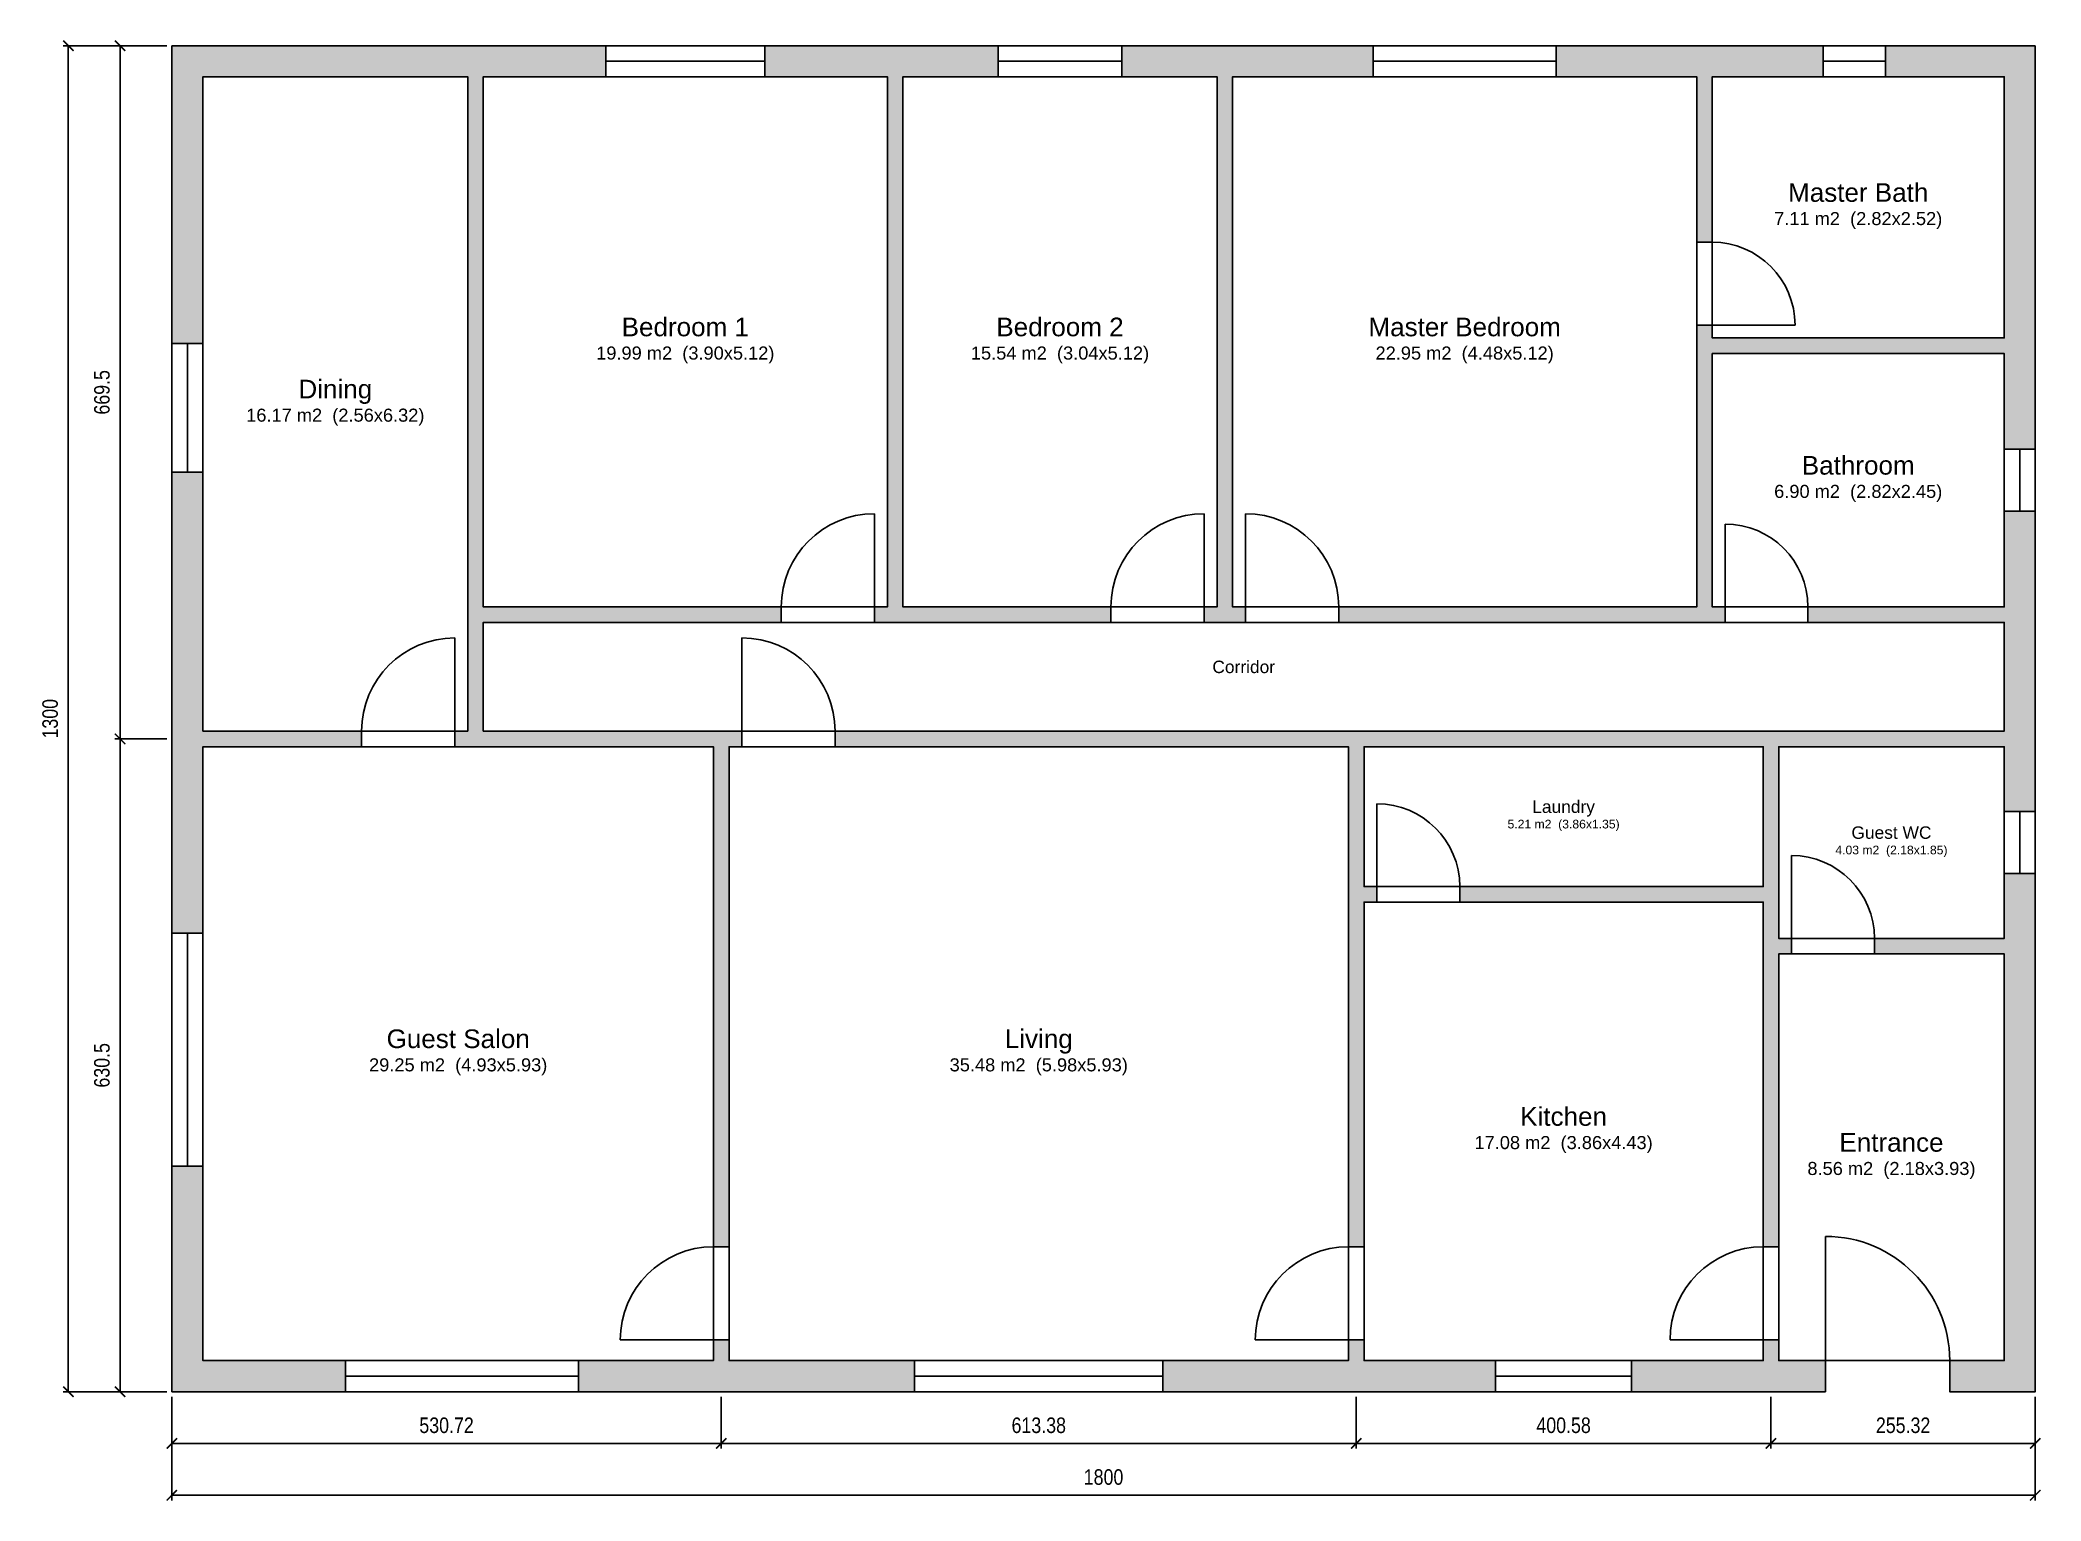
# Model space of a CAD drawing. Header units: metres. Extents: x -1.3 to 18.1, y -1.1 to 13.1.
import ezdxf
from ezdxf.enums import TextEntityAlignment as Align

# ---------------------------------------------------------------- set-up
doc = ezdxf.new("R2010")
doc.units = ezdxf.units.M
for name, color, linetype in [('A-ANNO-DIMS', 1, 'Continuous'), ('A-ANNO-TEXT', 2, 'Continuous'), ('A-AREA', 9, 'Continuous'), ('A-DOOR', 3, 'Continuous'), ('A-GLAZ', 5, 'Continuous'), ('A-WALL', 7, 'Continuous'), ('A-WALL-HATCH', 8, 'Continuous')]:
    doc.layers.add(name, color=color, linetype=linetype)
doc.styles.add('OpenSansCondensed-Light', font='OpenSansCondensed-Light.ttf')
doc.styles.add('PLAN', font='arial.ttf')
doc.dimstyles.new('EZDXF', dxfattribs={"dimtxt": 0.25, "dimasz": 0.175, "dimexe": 0.375, "dimexo": 0.125, "dimgap": 0.1, "dimtad": 1, "dimlfac": 100, "dimzin": 12, "dimdsep": 46, "dimtxsty": 'OpenSansCondensed-Light', "dimblk": 'ARCHTICK', "dimcen": 2.5, "dimazin": 3, "dimtfac": 0.5, "dimtmove": 2, "dimatfit": 3})

# ---------------------------------------------------------------- blocks, each defined once
blk = doc.blocks.new('_ARCHTICK')
at = {"color": 0, "linetype": 'BYBLOCK', "const_width": 0.15}
blk.add_lwpolyline([(-0.5, -0.5), (0.5, 0.5)], dxfattribs=at)

msp = doc.modelspace()

# ---------------------------------------------------------------- hatches: boundary and pattern name
at = {"layer": 'A-WALL-HATCH'}
for points in [[(0, 13), (4.19114, 13), (4.19114, 12.7), (3.00803, 12.7), (3.00803, 7.58), (5.88671, 7.58), (5.88671, 7.43), (3.00803, 7.43), (3.00803, 6.38), (5.50719, 6.38), (5.50719, 6.23), (5.38219, 6.23), (5.38219, 1.4), (5.23219, 1.4), (5.23219, 6.23), (2.73303, 6.23), (2.73303, 6.38), (2.85803, 6.38), (2.85803, 12.7), (0.3, 12.7), (0.3, 10.1243), (0, 10.1243)], [(7.98155, 13), (7.98155, 12.7), (7.06171, 12.7), (7.06171, 7.58), (9.07174, 7.58), (9.07174, 7.43), (6.78671, 7.43), (6.78671, 7.58), (6.91171, 7.58), (6.91171, 12.7), (5.72859, 12.7), (5.72859, 13)], [(18, 13), (18, 9.10375), (17.7, 9.10375), (17.7, 8.50375), (18, 8.50375), (18, 5.60417), (17.7, 5.60417), (17.7, 5.00417), (18, 5.00417), (18, 0), (17.17338, 0), (17.17338, 0.3), (17.7, 0.3), (17.7, 4.22833), (16.44676, 4.22833), (16.44676, 4.37833), (17.7, 4.37833), (17.7, 6.23), (15.52176, 6.23), (15.52176, 4.37833), (15.64676, 4.37833), (15.64676, 4.22833), (15.52176, 4.22833), (15.52176, 1.4), (15.37176, 1.4), (15.37176, 4.72875), (12.44101, 4.72875), (12.44101, 4.87875), (15.37176, 4.87875), (15.37176, 6.23), (11.51601, 6.23), (11.51601, 4.87875), (11.64101, 4.87875), (11.64101, 4.72875), (11.51601, 4.72875), (11.51601, 1.4), (11.36601, 1.4), (11.36601, 6.23), (6.40719, 6.23), (6.40719, 6.38), (17.7, 6.38), (17.7, 7.43), (15.80451, 7.43), (15.80451, 7.58), (17.7, 7.58), (17.7, 10.0275), (14.87951, 10.0275), (14.87951, 7.58), (15.00451, 7.58), (15.00451, 7.43), (11.27174, 7.43), (11.27174, 7.58), (14.72951, 7.58), (14.72951, 10.3025), (14.87951, 10.3025), (14.87951, 10.1775), (17.7, 10.1775), (17.7, 12.7), (16.55226, 12.7), (16.55226, 13)], [(11.60536, 13), (11.60536, 12.7), (10.24674, 12.7), (10.24674, 7.58), (10.37174, 7.58), (10.37174, 7.43), (9.97174, 7.43), (9.97174, 7.58), (10.09674, 7.58), (10.09674, 12.7), (9.17689, 12.7), (9.17689, 13)], [(15.95226, 13), (15.95226, 12.7), (14.87951, 12.7), (14.87951, 11.1025), (14.72951, 11.1025), (14.72951, 12.7), (13.37089, 12.7), (13.37089, 13)], [(0, 8.8807), (0.3, 8.8807), (0.3, 6.38), (1.83303, 6.38), (1.83303, 6.23), (0.3, 6.23), (0.3, 4.42742), (0, 4.42742)], [(0, 2.17758), (0.3, 2.17758), (0.3, 0.3), (1.67868, 0.3), (1.67868, 0), (0, 0)], [(3.92852, 0), (3.92852, 0.3), (5.23219, 0.3), (5.23219, 0.5), (5.38219, 0.5), (5.38219, 0.3), (7.1741, 0.3), (7.1741, 0)], [(9.5741, 0), (9.5741, 0.3), (11.36601, 0.3), (11.36601, 0.5), (11.51601, 0.5), (11.51601, 0.3), (12.78711, 0.3), (12.78711, 0)], [(14.10066, 0), (14.10066, 0.3), (15.37176, 0.3), (15.37176, 0.5), (15.52176, 0.5), (15.52176, 0.3), (15.97338, 0.3), (15.97338, 0)]]:
    msp.add_hatch(color=8, dxfattribs=at).paths.add_polyline_path(points)

# ---------------------------------------------------------------- linework, layer by layer
at = {"layer": 'A-AREA'}
for points in [[(0.3, 6.38), (2.85803, 6.38), (2.85803, 12.7), (0.3, 12.7)], [(3.00803, 7.58), (6.91171, 7.58), (6.91171, 12.7), (3.00803, 12.7)], [(7.06171, 7.58), (10.09674, 7.58), (10.09674, 12.7), (7.06171, 12.7)], [(10.24674, 7.58), (14.72951, 7.58), (14.72951, 12.7), (10.24674, 12.7)], [(14.87951, 10.1775), (17.7, 10.1775), (17.7, 12.7), (14.87951, 12.7)], [(14.87951, 7.58), (17.7, 7.58), (17.7, 10.0275), (14.87951, 10.0275)], [(3.00803, 6.38), (17.7, 6.38), (17.7, 7.43), (3.00803, 7.43)], [(0.3, 0.3), (5.23219, 0.3), (5.23219, 6.23), (0.3, 6.23)], [(5.38219, 0.3), (11.36601, 0.3), (11.36601, 6.23), (5.38219, 6.23)], [(11.51601, 4.87875), (15.37176, 4.87875), (15.37176, 6.23), (11.51601, 6.23)], [(15.52176, 4.37833), (17.7, 4.37833), (17.7, 6.23), (15.52176, 6.23)], [(11.51601, 0.3), (15.37176, 0.3), (15.37176, 4.72875), (11.51601, 4.72875)], [(15.52176, 0.3), (17.7, 0.3), (17.7, 4.22833), (15.52176, 4.22833)]]:
    msp.add_lwpolyline(points, close=True, dxfattribs=at)
at = {"layer": 'A-DOOR'}
for p, q in [((14.87951, 10.3025), (15.67951, 10.3025)), ((6.78671, 7.58), (6.78671, 8.48)), ((9.97174, 7.58), (9.97174, 8.48)), ((10.37174, 7.58), (10.37174, 8.48)), ((15.00451, 7.58), (15.00451, 8.38)), ((2.73303, 6.38), (2.73303, 7.28)), ((5.50719, 6.38), (5.50719, 7.28)), ((11.64101, 4.87875), (11.64101, 5.67875)), ((15.64676, 4.37833), (15.64676, 5.17833)), ((15.97338, 0.3), (15.97338, 1.5)), ((5.23219, 0.5), (4.33219, 0.5)), ((11.36601, 0.5), (10.46601, 0.5)), ((15.37176, 0.5), (14.47176, 0.5))]:
    msp.add_line(p, q, dxfattribs=at)
for centre, radius, start, end in [((14.87951, 10.3025), 0.8, 0, 90), ((6.78671, 7.58), 0.9, 90, 180), ((9.97174, 7.58), 0.9, 90, 180), ((10.37174, 7.58), 0.9, 0, 90), ((15.00451, 7.58), 0.8, 0, 90), ((2.73303, 6.38), 0.9, 90, 180), ((5.50719, 6.38), 0.9, 0, 90), ((11.64101, 4.87875), 0.8, 0, 90), ((15.64676, 4.37833), 0.8, 0, 90), ((5.23219, 0.5), 0.9, 90, 180), ((11.36601, 0.5), 0.9, 90, 180), ((15.37176, 0.5), 0.9, 90, 180), ((15.97338, 0.3), 1.2, 0, 90)]:
    msp.add_arc(centre, radius, start, end, dxfattribs=at)
at = {"layer": 'A-GLAZ'}
for p, q in [((4.19114, 12.85), (5.72859, 12.85)), ((7.98155, 12.85), (9.17689, 12.85)), ((11.60536, 12.85), (13.37089, 12.85)), ((15.95226, 12.85), (16.55226, 12.85)), ((0.15, 8.8807), (0.15, 10.1243)), ((17.85, 8.50375), (17.85, 9.10375)), ((17.85, 5.00417), (17.85, 5.60417)), ((0.15, 2.17758), (0.15, 4.42742)), ((1.67868, 0.15), (3.92852, 0.15)), ((7.1741, 0.15), (9.5741, 0.15)), ((12.78711, 0.15), (14.10066, 0.15))]:
    msp.add_line(p, q, dxfattribs=at)
for points in [[(4.19114, 12.7), (5.72859, 12.7), (5.72859, 13), (4.19114, 13)], [(7.98155, 12.7), (9.17689, 12.7), (9.17689, 13), (7.98155, 13)], [(11.60536, 12.7), (13.37089, 12.7), (13.37089, 13), (11.60536, 13)], [(15.95226, 12.7), (16.55226, 12.7), (16.55226, 13), (15.95226, 13)], [(0, 8.8807), (0.3, 8.8807), (0.3, 10.1243), (0, 10.1243)], [(17.7, 8.50375), (18, 8.50375), (18, 9.10375), (17.7, 9.10375)], [(17.7, 5.00417), (18, 5.00417), (18, 5.60417), (17.7, 5.60417)], [(0, 2.17758), (0.3, 2.17758), (0.3, 4.42742), (0, 4.42742)], [(1.67868, 0), (3.92852, 0), (3.92852, 0.3), (1.67868, 0.3)], [(7.1741, 0), (9.5741, 0), (9.5741, 0.3), (7.1741, 0.3)], [(12.78711, 0), (14.10066, 0), (14.10066, 0.3), (12.78711, 0.3)]]:
    msp.add_lwpolyline(points, close=True, dxfattribs=at)
at = {"layer": 'A-WALL'}
for points in [[(0, 13), (4.19114, 13), (4.19114, 12.7), (3.00803, 12.7), (3.00803, 7.58), (5.88671, 7.58), (5.88671, 7.43), (3.00803, 7.43), (3.00803, 6.38), (5.50719, 6.38), (5.50719, 6.23), (5.38219, 6.23), (5.38219, 1.4), (5.23219, 1.4), (5.23219, 6.23), (2.73303, 6.23), (2.73303, 6.38), (2.85803, 6.38), (2.85803, 12.7), (0.3, 12.7), (0.3, 10.1243), (0, 10.1243)], [(7.98155, 13), (7.98155, 12.7), (7.06171, 12.7), (7.06171, 7.58), (9.07174, 7.58), (9.07174, 7.43), (6.78671, 7.43), (6.78671, 7.58), (6.91171, 7.58), (6.91171, 12.7), (5.72859, 12.7), (5.72859, 13)], [(18, 13), (18, 9.10375), (17.7, 9.10375), (17.7, 8.50375), (18, 8.50375), (18, 5.60417), (17.7, 5.60417), (17.7, 5.00417), (18, 5.00417), (18, 0), (17.17338, 0), (17.17338, 0.3), (17.7, 0.3), (17.7, 4.22833), (16.44676, 4.22833), (16.44676, 4.37833), (17.7, 4.37833), (17.7, 6.23), (15.52176, 6.23), (15.52176, 4.37833), (15.64676, 4.37833), (15.64676, 4.22833), (15.52176, 4.22833), (15.52176, 1.4), (15.37176, 1.4), (15.37176, 4.72875), (12.44101, 4.72875), (12.44101, 4.87875), (15.37176, 4.87875), (15.37176, 6.23), (11.51601, 6.23), (11.51601, 4.87875), (11.64101, 4.87875), (11.64101, 4.72875), (11.51601, 4.72875), (11.51601, 1.4), (11.36601, 1.4), (11.36601, 6.23), (6.40719, 6.23), (6.40719, 6.38), (17.7, 6.38), (17.7, 7.43), (15.80451, 7.43), (15.80451, 7.58), (17.7, 7.58), (17.7, 10.0275), (14.87951, 10.0275), (14.87951, 7.58), (15.00451, 7.58), (15.00451, 7.43), (11.27174, 7.43), (11.27174, 7.58), (14.72951, 7.58), (14.72951, 10.3025), (14.87951, 10.3025), (14.87951, 10.1775), (17.7, 10.1775), (17.7, 12.7), (16.55226, 12.7), (16.55226, 13)], [(11.60536, 13), (11.60536, 12.7), (10.24674, 12.7), (10.24674, 7.58), (10.37174, 7.58), (10.37174, 7.43), (9.97174, 7.43), (9.97174, 7.58), (10.09674, 7.58), (10.09674, 12.7), (9.17689, 12.7), (9.17689, 13)], [(15.95226, 13), (15.95226, 12.7), (14.87951, 12.7), (14.87951, 11.1025), (14.72951, 11.1025), (14.72951, 12.7), (13.37089, 12.7), (13.37089, 13)], [(0, 8.8807), (0.3, 8.8807), (0.3, 6.38), (1.83303, 6.38), (1.83303, 6.23), (0.3, 6.23), (0.3, 4.42742), (0, 4.42742)], [(0, 2.17758), (0.3, 2.17758), (0.3, 0.3), (1.67868, 0.3), (1.67868, 0), (0, 0)], [(3.92852, 0), (3.92852, 0.3), (5.23219, 0.3), (5.23219, 0.5), (5.38219, 0.5), (5.38219, 0.3), (7.1741, 0.3), (7.1741, 0)], [(9.5741, 0), (9.5741, 0.3), (11.36601, 0.3), (11.36601, 0.5), (11.51601, 0.5), (11.51601, 0.3), (12.78711, 0.3), (12.78711, 0)], [(14.10066, 0), (14.10066, 0.3), (15.37176, 0.3), (15.37176, 0.5), (15.52176, 0.5), (15.52176, 0.3), (15.97338, 0.3), (15.97338, 0)]]:
    msp.add_lwpolyline(points, close=True, dxfattribs=at)

# ---------------------------------------------------------------- texts
at = {"layer": 'A-ANNO-TEXT', "style": 'PLAN'}
for s, height, p in [('Master Bath', 0.18, (16.28976, 11.58275)), ('7.11 m2  (2.82x2.52)', 0.126, (16.28976, 11.33075)), ('Bedroom 1', 0.18, (4.95987, 10.284)), ('Bedroom 2', 0.18, (8.57922, 10.284)), ('Master Bedroom', 0.18, (12.48813, 10.284)), ('19.99 m2  (3.90x5.12)', 0.126, (4.95987, 10.032)), ('15.54 m2  (3.04x5.12)', 0.126, (8.57922, 10.032)), ('22.95 m2  (4.48x5.12)', 0.126, (12.48813, 10.032)), ('Dining', 0.18, (1.57901, 9.684)), ('16.17 m2  (2.56x6.32)', 0.126, (1.57901, 9.432)), ('Bathroom', 0.18, (16.28976, 8.94775)), ('6.90 m2  (2.82x2.45)', 0.126, (16.28976, 8.69575)), ('Corridor', 0.12, (10.35401, 7.001)), ('Laundry', 0.12, (13.44388, 5.65038)), ('5.21 m2  (3.86x1.35)', 0.084, (13.44388, 5.48238)), ('Guest WC', 0.12, (16.61088, 5.40017)), ('4.03 m2  (2.18x1.85)', 0.084, (16.61088, 5.23217)), ('Guest Salon', 0.18, (2.7661, 3.409)), ('Living', 0.18, (8.3741, 3.409)), ('29.25 m2  (4.93x5.93)', 0.126, (2.7661, 3.157)), ('35.48 m2  (5.98x5.93)', 0.126, (8.3741, 3.157)), ('Kitchen', 0.18, (13.44388, 2.65838)), ('17.08 m2  (3.86x4.43)', 0.126, (13.44388, 2.40638)), ('Entrance', 0.18, (16.61088, 2.40817)), ('8.56 m2  (2.18x3.93)', 0.126, (16.61088, 2.15617))]:
    msp.add_text(s, height=height, dxfattribs=at).set_placement(p, align=Align.MIDDLE_CENTER)

# ---------------------------------------------------------------- dimensions: what is measured, and where the dimension line sits
at = {"layer": 'A-ANNO-DIMS'}
for base, p1, p2 in [((-1, 0), (0, 0), (0, 13)), ((-0.5, 6.305), (0, 6.305), (0, 13)), ((-0.5, 0), (0, 0), (0, 6.305))]:
    msp.add_linear_dim(base=base, p1=p1, p2=p2, angle=90, dimstyle='EZDXF', override={"dimtxt": 0.15, "dimasz": 0.1, "dimexe": 0.05, "dimexo": 0.05, "dimdec": 2}, dxfattribs=at).render()
for base, p1, p2 in [((0, -1), (0, 0), (18, 0)), ((0, -0.5), (0, 0), (5.30719, 0)), ((5.30719, -0.5), (5.30719, 0), (11.44101, 0)), ((11.441007, -0.5), (11.441007, 0), (15.446763, 0)), ((15.44676, -0.5), (15.44676, 0), (18, 0))]:
    msp.add_linear_dim(base=base, p1=p1, p2=p2, dimstyle='EZDXF', override={"dimtxt": 0.15, "dimasz": 0.1, "dimexe": 0.05, "dimexo": 0.05, "dimdec": 2}, dxfattribs=at).render()

doc.saveas('drawing.dxf')
